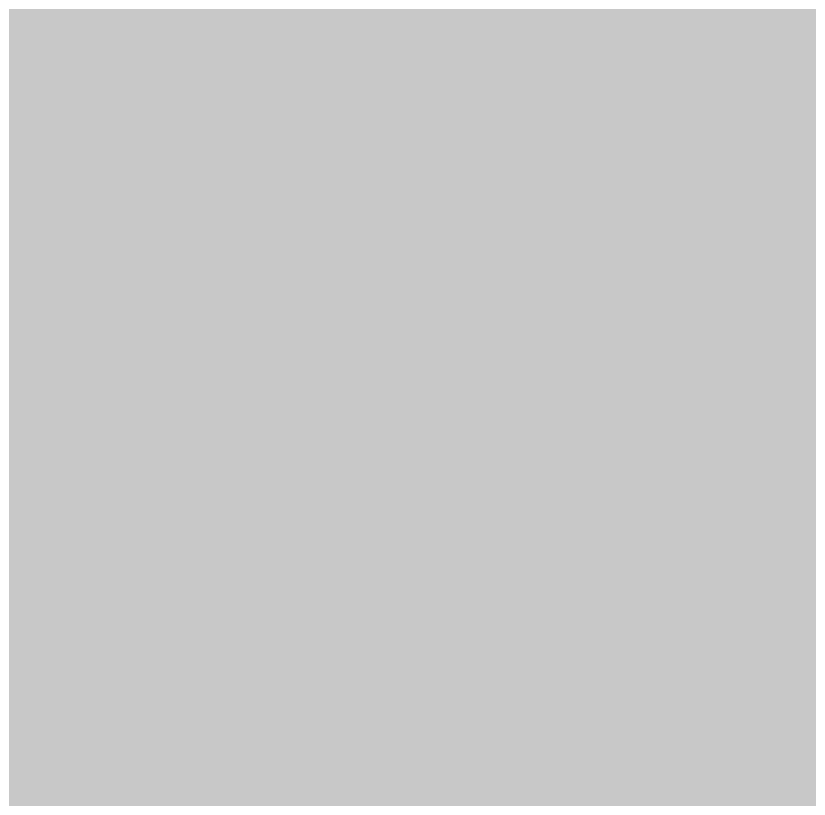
# Model space of a CAD drawing. Header units: millimetres. Extents: x -2 to 135, y -2 to 106.
# Drawn here: x 122.4721 to 122.6147, y 24.5425 to 24.6833 of the extents above; entities that cross this region are included whole.
import ezdxf

# ---------------------------------------------------------------- set-up
doc = ezdxf.new("R2010")
doc.units = ezdxf.units.MM
doc.header["$MEASUREMENT"] = 0
doc.layers.add('Bottom-Layer', color=7, linetype='Continuous', true_color=0x0000ff)
doc.layers.add('Top-Layer', color=7, linetype='Continuous', true_color=0xff0000)

msp = doc.modelspace()

# ---------------------------------------------------------------- hatches: boundary and pattern name
at = {"layer": 'Bottom-Layer'}
for points in [[(126.42373, 0.35814), (41.67627, 0.35814), (42.32022, 1.129), (42.80075, 2.01104), (43.09924, 2.9701), (43.20413, 3.96905), (43.11137, 4.9692), (42.82453, 5.93181), (42.35474, 6.81961), (41.72018, 7.59822), (40.94544, 8.23749), (40.0605, 8.71266), (39.09964, 9.00533), (38.10008, 9.10416), (37.10051, 9.00533), (36.13965, 8.71266), (35.25472, 8.23749), (34.47997, 7.59822), (33.84541, 6.81961), (33.37562, 5.93181), (33.08879, 4.9692), (32.99602, 3.96905), (33.10091, 2.9701), (33.3994, 2.01104), (33.87993, 1.129), (34.52388, 0.35814), (0.35814, 0.35814), (0.35814, 99.54206), (34.52388, 99.54206), (33.87993, 98.7712), (33.3994, 97.88916), (33.10091, 96.9301), (32.99602, 95.93115), (33.08879, 94.93101), (33.37562, 93.96839), (33.84541, 93.08059), (34.47997, 92.30198), (35.25472, 91.66271), (36.13965, 91.18754), (37.10051, 90.89487), (38.10008, 90.79604), (39.09964, 90.89487), (40.0605, 91.18754), (40.94544, 91.66271), (41.72018, 92.30198), (42.35474, 93.08059), (42.82453, 93.96839), (43.11137, 94.93101), (43.20413, 95.93115), (43.09924, 96.9301), (42.80075, 97.88916), (42.32022, 98.7712), (41.67627, 99.54206), (126.42407, 99.54206), (125.77903, 98.7696), (125.29808, 97.8856), (124.99993, 96.92441), (124.89616, 95.92341), (124.99082, 94.92151), (125.28021, 93.95765), (125.75309, 93.06931), (126.39108, 92.29101), (127.16938, 91.65302), (128.05772, 91.18014), (129.02158, 90.89075), (130.02348, 90.7961), (131.02448, 90.89986), (131.98567, 91.19801), (132.86967, 91.67896), (133.64213, 92.324), (133.64213, 7.57586), (132.8697, 8.22091), (131.98572, 8.70188), (131.02456, 9.00005), (130.02358, 9.10385), (129.02169, 9.00923), (128.05783, 8.71988), (127.16948, 8.24705), (126.39117, 7.6091), (125.75315, 6.83085), (125.28023, 5.94255), (124.99079, 4.97872), (124.89608, 3.97684), (124.99978, 2.97584), (125.29787, 2.01465), (125.77875, 1.13063)], [(81.46703, 49.91735), (81.39446, 49.62975), (81.45554, 49.3395), (81.63787, 49.10554), (81.90441, 48.9754), (85.77839, 45.10142), (85.77839, 31.75815), (85.68702, 31.5156), (85.69638, 31.25658), (85.80502, 31.02127), (85.9961, 30.84614), (86.23998, 30.75838), (86.49883, 30.77158), (86.52503, 30.49695), (86.6615, 30.25718), (86.88426, 30.09441), (68.71408, 11.92424), (59.36129, 11.92424), (59.1477, 11.88175), (58.96663, 11.76076), (51.39965, 4.19379), (51.37111, 4.16978), (51.33881, 4.1497), (51.29273, 4.12781), (51.2376, 4.10776), (51.17825, 4.0917), (51.11962, 4.08085), (51.0671, 4.0757), (51.01443, 4.07566), (50.57509, 4.00638), (50.19837, 3.76992), (49.94498, 3.40439), (49.85572, 2.96867), (49.85572, 2.46867), (49.94007, 2.0446), (50.18028, 1.68509), (50.53979, 1.44488), (50.96386, 1.36052), (51.38793, 1.44488), (51.74743, 1.68509), (51.98765, 2.0446), (52.072, 2.46867), (52.072, 2.96867), (52.07171, 2.99396), (52.07085, 3.01925), (52.07089, 3.07191), (52.07605, 3.12443), (52.08689, 3.18306), (52.10295, 3.24241), (52.123, 3.29755), (52.14489, 3.34363), (52.16497, 3.37592), (52.18898, 3.40446), (59.24387, 10.45934), (59.36528, 10.15787), (59.61615, 9.95126), (59.93531, 9.88989), (60.24491, 9.98872), (69.14606, 9.98872), (69.35965, 10.03121), (69.54072, 10.1522), (78.37349, 18.98497), (78.34062, 18.67011), (78.45856, 18.37633), (78.70001, 18.17159), (78.75339, 18.13271), (78.78462, 18.10667), (78.82108, 18.07252), (80.17338, 16.72021), (80.17338, 8.56714), (80.17237, 8.54161), (80.17077, 8.52874), (80.169, 8.52064), (80.15857, 8.4985), (80.14187, 8.47364), (80.1092, 8.43431), (80.05903, 8.37939), (79.99975, 8.31427), (79.99481, 8.30873), (79.98999, 8.30308), (79.96374, 8.27173), (79.73758, 7.88348), (79.67621, 7.43838), (79.78886, 7.00341), (80.05858, 6.64406), (80.44477, 6.4144), (80.8893, 6.349), (81.32527, 6.45772), (81.68705, 6.72417), (81.92019, 7.10827), (81.9896, 7.55219), (81.88484, 7.98912), (81.62167, 8.35329), (81.51137, 8.45862), (81.46194, 8.50837), (81.42766, 8.54782), (81.40759, 8.57668), (81.39393, 8.6045), (81.39202, 8.61253), (81.39062, 8.62254), (81.38966, 8.64397), (81.38966, 16.97211), (81.34337, 17.20484), (81.21154, 17.40213), (79.68112, 18.93256), (79.64696, 18.96901), (79.62092, 19.00024), (79.58204, 19.05362), (79.37731, 19.29508), (79.08352, 19.41301), (78.76866, 19.38014), (93.70783, 34.31931), (96.25555, 34.31931), (95.24717, 33.31093), (95.0203, 32.94987), (94.97256, 32.52614), (95.11339, 32.12365), (95.41491, 31.82213), (95.8174, 31.6813), (96.24113, 31.72904), (96.60218, 31.95591), (97.44357, 32.79729), (98.71389, 32.79729), (98.63313, 32.50725), (98.68999, 32.21158), (98.87258, 31.97218), (99.14267, 31.83914), (100.84249, 30.13932), (100.8434, 30.13541), (100.84434, 30.13151), (100.50649, 30.13151), (100.21177, 30.22929), (99.90501, 30.18105), (99.65452, 29.99754), (99.51605, 29.7196), (99.52043, 29.40911), (99.66668, 29.13519), (99.49741, 28.9528), (99.40795, 28.72061), (99.41108, 28.47181), (99.50637, 28.24194), (99.68018, 28.06389), (99.90768, 27.96309), (100.31361, 27.55715), (100.31361, 24.56704), (100.22498, 24.34011), (100.22498, 24.09648), (100.31361, 23.86954), (100.31361, 23.32746), (98.93866, 21.95252), (98.63368, 21.78864), (98.45408, 21.49265), (98.44955, 21.14646), (98.62135, 20.84587), (98.92194, 20.67407), (99.26813, 20.6786), (99.56412, 20.85821), (99.72799, 21.16319), (101.26642, 22.70161), (101.3874, 22.88268), (101.42989, 23.09627), (101.42989, 23.86954), (101.51852, 24.09648), (101.51852, 24.34011), (101.42989, 24.56704), (101.42989, 27.78834), (101.3874, 28.00194), (101.26642, 28.18301), (100.69701, 28.75242), (100.64819, 28.89097), (100.56987, 29.01524), (107.70585, 29.01523), (107.74971, 29.01696), (107.79329, 29.02212), (105.17201, 26.40084), (104.92281, 26.31481), (104.72737, 26.1379), (104.61703, 25.89848), (104.60951, 25.63496), (104.70601, 25.38963), (104.89104, 25.20185), (102.51712, 22.82793), (102.39613, 22.64686), (102.35364, 22.43326), (102.35364, 19.00796), (102.25387, 18.67643), (102.33616, 18.34013), (102.57775, 18.09213), (102.91178, 18.00107), (103.24581, 18.09213), (103.4874, 18.34013), (103.5697, 18.67643), (103.46992, 19.00796), (103.46992, 21.15381), (103.72075, 20.96253), (104.03177, 20.90994), (104.33155, 21.00811), (105.1599, 21.00811), (105.36114, 20.74279), (105.6665, 20.60995), (105.99781, 20.6436), (106.27023, 20.83512), (106.41403, 21.13548), (106.39239, 21.46778), (106.21085, 21.74695), (105.91588, 21.90152), (105.85648, 21.96092), (105.67541, 22.08191), (105.46182, 22.12439), (104.33155, 22.12439), (104.03177, 22.22257), (103.72075, 22.16997), (103.46992, 21.97869), (103.46992, 22.20207), (113.25999, 31.99215), (113.56474, 32.15581), (113.74441, 32.45141), (113.74935, 32.79729), (115.8771, 32.79729), (117.4325, 31.2419), (117.73958, 31.03577), (118.10185, 30.9613), (118.46534, 31.02959), (118.77589, 31.23046), (118.77589, 21.82125), (118.81837, 21.60766), (118.93936, 21.42659), (119.76377, 20.60218), (119.91018, 20.31635), (120.17442, 20.13383), (120.49358, 20.09808), (118.33783, 17.94233), (100.30249, 17.94233), (99.97096, 18.0421), (99.63466, 17.95981), (99.38666, 17.71822), (99.2956, 17.38419), (99.38666, 17.05016), (99.63466, 16.80857), (99.97096, 16.72627), (100.30249, 16.82605), (105.19404, 16.82605), (105.16325, 16.56106), (105.24018, 16.30561), (105.41218, 16.10169), (105.65099, 15.98279), (105.91738, 15.96846), (106.16758, 16.06104), (118.97702, 16.06104), (119.19061, 16.10352), (119.37169, 16.22451), (123.24774, 20.10057), (123.36873, 20.28164), (123.41122, 20.49523), (123.41122, 28.5332), (123.68575, 28.45712), (123.96671, 28.50417), (124.20146, 28.66555), (124.34603, 28.91102), (124.37333, 29.19458), (124.27823, 29.46312), (124.27823, 33.47324), (128.86623, 38.06124), (129.17121, 38.22511), (129.35081, 38.5211), (129.35534, 38.86729), (129.18354, 39.16788), (128.88295, 39.33968), (128.53676, 39.33515), (128.24077, 39.15555), (128.0769, 38.85057), (123.41122, 34.18489), (123.41122, 34.90126), (130.54925, 42.0393), (130.85423, 42.20317), (131.03384, 42.49916), (131.03837, 42.84535), (130.86657, 43.14594), (130.56598, 43.31774), (130.21979, 43.31321), (129.9238, 43.13361), (129.75992, 42.82863), (126.06326, 39.13196), (126.06326, 46.50562), (126.02077, 46.71921), (125.89978, 46.90029), (124.99224, 47.80783), (124.99224, 50.18593), (125.09202, 50.51746), (125.00972, 50.85376), (124.76813, 51.10176), (124.4341, 51.19282), (124.10007, 51.10176), (123.85848, 50.85376), (123.77619, 50.51746), (123.87596, 50.18593), (123.87596, 47.85309), (123.34975, 48.37931), (123.16867, 48.5003), (122.95508, 48.54279), (120.54979, 48.54279), (120.4529, 48.59269), (120.3491, 48.62592), (116.22187, 52.75315), (116.04079, 52.87414), (115.8272, 52.91662), (83.7088, 52.91662), (83.71782, 53.21392), (83.59504, 53.48483), (83.54172, 53.59095), (83.46715, 53.68339), (80.87658, 56.27396), (80.87658, 64.94071), (82.86354, 66.92767), (83.16852, 67.09155), (83.34813, 67.38754), (83.35266, 67.73373), (83.18085, 68.03431), (82.88027, 68.20611), (82.53408, 68.20159), (82.23809, 68.02198), (82.07421, 67.717), (80.06057, 65.70336), (80.06057, 66.57274), (80.4665, 66.97867), (80.77148, 67.14255), (80.95109, 67.43854), (80.95562, 67.78473), (80.78382, 68.08531), (80.48323, 68.25712), (80.13704, 68.25259), (79.84105, 68.07298), (79.67717, 67.768), (79.29276, 67.38359), (79.2365, 67.68399), (79.05061, 67.92659), (78.77518, 68.05906), (78.46962, 68.05285), (78.19981, 67.90929), (78.02394, 67.65933), (77.97993, 67.35689), (78.07728, 67.06718), (78.07728, 55.32501), (76.79652, 56.60576), (76.79652, 67.22019), (76.8963, 67.55172), (76.814, 67.88802), (76.57241, 68.13601), (76.23838, 68.22708), (75.90435, 68.13601), (75.66276, 67.88802), (75.58047, 67.55172), (75.68024, 67.22019), (75.68024, 56.37457), (75.72273, 56.16098), (75.84372, 55.97991), (80.22402, 51.59961), (79.54518, 51.59961), (79.21365, 51.69939), (78.87735, 51.61709), (78.62935, 51.3755), (78.53829, 51.04147), (78.62935, 50.70744), (78.87735, 50.46585), (79.21365, 50.38356), (79.54518, 50.48333), (82.49764, 50.48333), (82.46559, 50.2977), (82.48744, 50.11058), (82.22639, 50.25141), (81.93001, 50.26332), (81.65851, 50.14388)]]:
    msp.add_hatch(color=256, dxfattribs=at).paths.add_polyline_path(points)
at = {"layer": 'Top-Layer'}
msp.add_hatch(color=256, dxfattribs=at).paths.add_polyline_path([(126.42373, 0.35814), (41.67627, 0.35814), (42.32022, 1.129), (42.80075, 2.01104), (43.09924, 2.9701), (43.20413, 3.96905), (43.11137, 4.9692), (42.82453, 5.93181), (42.35474, 6.81961), (41.72018, 7.59822), (40.94544, 8.23749), (40.0605, 8.71266), (39.09964, 9.00533), (38.10008, 9.10416), (37.10051, 9.00533), (36.13965, 8.71266), (35.25472, 8.23749), (34.47997, 7.59822), (33.84541, 6.81961), (33.37562, 5.93181), (33.08879, 4.9692), (32.99602, 3.96905), (33.10091, 2.9701), (33.3994, 2.01104), (33.87993, 1.129), (34.52388, 0.35814), (0.35814, 0.35814), (0.35814, 99.54206), (34.52388, 99.54206), (33.87993, 98.7712), (33.3994, 97.88916), (33.10091, 96.9301), (32.99602, 95.93115), (33.08879, 94.93101), (33.37562, 93.96839), (33.84541, 93.08059), (34.47997, 92.30198), (35.25472, 91.66271), (36.13965, 91.18754), (37.10051, 90.89487), (38.10008, 90.79604), (39.09964, 90.89487), (40.0605, 91.18754), (40.94544, 91.66271), (41.72018, 92.30198), (42.35474, 93.08059), (42.82453, 93.96839), (43.11137, 94.93101), (43.20413, 95.93115), (43.09924, 96.9301), (42.80075, 97.88916), (42.32022, 98.7712), (41.67627, 99.54206), (126.42407, 99.54206), (125.77903, 98.7696), (125.29808, 97.8856), (124.99993, 96.92441), (124.89616, 95.92341), (124.99082, 94.92151), (125.28021, 93.95765), (125.75309, 93.06931), (126.39108, 92.29101), (127.16938, 91.65302), (128.05772, 91.18014), (129.02158, 90.89075), (130.02348, 90.7961), (131.02448, 90.89986), (131.98567, 91.19801), (132.86967, 91.67896), (133.64213, 92.324), (133.64213, 7.57586), (132.8697, 8.22091), (131.98572, 8.70188), (131.02456, 9.00005), (130.02358, 9.10385), (129.02169, 9.00923), (128.05783, 8.71988), (127.16948, 8.24705), (126.39117, 7.6091), (125.75315, 6.83085), (125.28023, 5.94255), (124.99079, 4.97872), (124.89608, 3.97684), (124.99978, 2.97584), (125.29787, 2.01465), (125.77875, 1.13063)])

doc.saveas('drawing.dxf')
